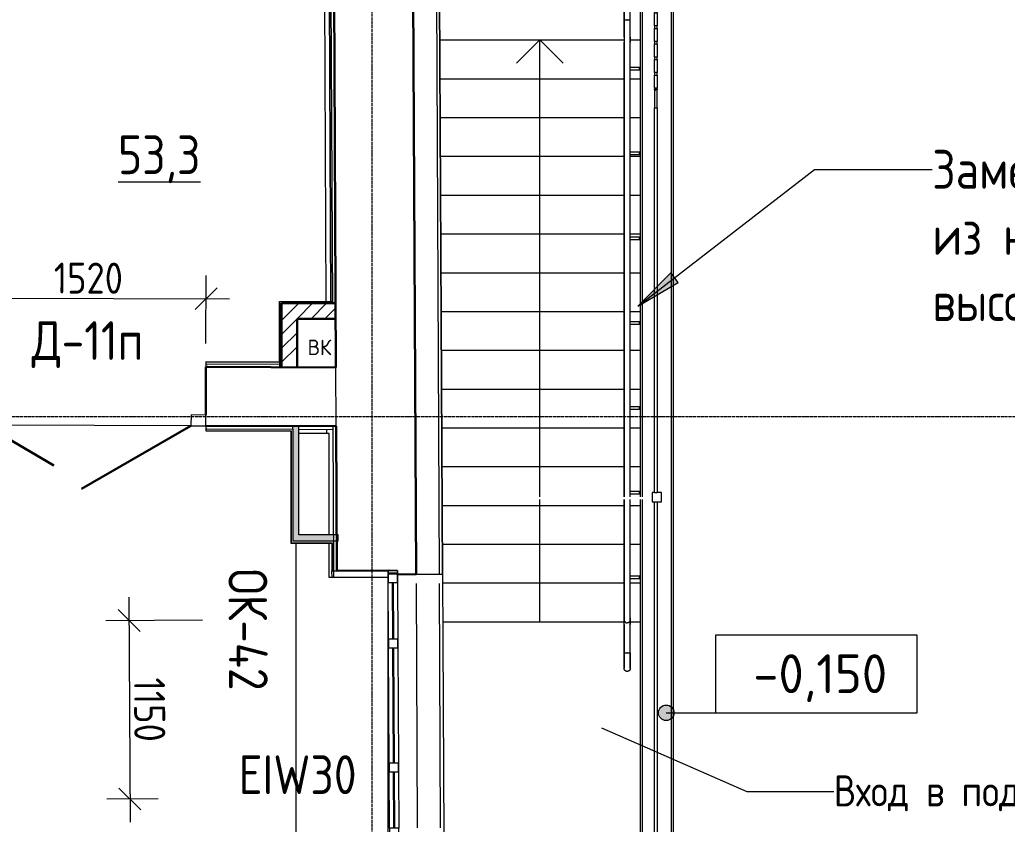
# Model space of a CAD drawing. Header units: millimetres. Extents: x 504091 to 2165846, y 135022 to 442887.
# Drawn here: x 1400878 to 1407246, y 338738 to 343923 of the extents above; entities that cross this region are included whole.
import ezdxf

# ---------------------------------------------------------------- set-up
doc = ezdxf.new("R2010")
doc.units = ezdxf.units.MM
doc.linetypes.add('ADSK_Линия сетки', pattern=[25, 20, -2.5, 0, -2.5])
doc.linetypes.add('осеваяX2', pattern=[4, 2.5, -0.5, 0.5, -0.5])
doc.layers.get('Defpoints').update_dxf_attribs({"color": 255})
for name, color, linetype, lineweight in [('_ Окна', 7, 'Continuous', 30), ('Аннотация', 7, 'Continuous', 9), ('Двери', 7, 'Continuous', 20), ('Лестницы', 7, 'Continuous', 18), ('Марки дверей', 7, 'Continuous', 20), ('Марки окон', 7, 'Continuous', 20), ('Марки помещений', 7, 'Continuous', 20), ('Ограждение', 7, 'Continuous', 18), ('Окна', 7, 'Continuous', 18), ('Оси', 165, 'осеваяX2', 13), ('отметки', 7, 'Continuous', 20), ('Перекрытие', 7, 'Continuous', 18), ('размеры', 7, 'Continuous', 9), ('Стены внутренние', 7, 'Continuous', 18), ('Стены наружные', 7, 'Continuous', 18), ('Стены несущие', 7, 'Continuous', 30), ('Стены отделка', 7, 'Continuous', 30), ('Стены штриховка', 7, 'Continuous', 18), ('Стрелки вверх', 7, 'Continuous', 18)]:
    doc.layers.add(name, color=color, linetype=linetype, lineweight=lineweight)
doc.styles.add('GOST Common_2', font='GOST_Common.ttf', dxfattribs={"width": 0.9, "height": 200})
doc.styles.add('GOST Common_3', font='GOST_Common.ttf', dxfattribs={"height": 250})
doc.styles.add('GOST Common_4', font='GOST_Common.ttf', dxfattribs={"width": 0.9, "height": 200})
doc.styles.add('GOST Common_5', font='GOST_Common.ttf', dxfattribs={"height": 250})
doc.styles.add('GOST Common_6', font='GOST_Common.ttf', dxfattribs={"width": 0.9, "height": 200})
doc.dimstyles.new('ADSK_Основной_2_мм', dxfattribs={"dimscale": 304.8, "dimtxt": 201.142999, "dimasz": 0.463911, "dimexe": 0.492126, "dimexo": 0.492126, "dimgap": 0.098425, "dimtad": 1, "dimrnd": 0.01, "dimdsep": 46, "dimtxsty": 'GOST Common_4', "dimblk1": 'OBLIQUE', "dimblk2": 'OBLIQUE', "dimsah": 1, "dimcen": 0.09, "dimdle": 0.492126, "dimazin": 2, "dimtfac": 1, "dimtdec": 4, "dimtix": 1, "dimtmove": 0, "dimatfit": 3, "dimfxl": 0, "dimtvp": 1, "dimtolj": 1, "dimtzin": 0, "dimlwd": 20, "dimlwe": 20, "dimarcsym": 0})
pattern_1 = [(45, (0, 0), (-106.066, 106.066), [])]
pattern_2 = [(45, (1368096.43, 304821.34), (-269.4077, 269.4077), []), (45, (1368186.23, 304821.34), (-269.4077, 269.4077), []), (45, (1368276.04, 304821.34), (-269.4077, 269.4077), []), (45, (1368365.84, 304821.34), (-269.4077, 269.4077), [])]

# ---------------------------------------------------------------- blocks, each defined once
blk = doc.blocks.new('Дверь-Alumark_двупольная с глухим окном_S70 - 1520х2200 _алюм_ост_ Д11п-6262946-План 1-го этажа')
at = {"layer": 'Двери', "lineweight": 30}
for p, q in [((-540, 190), (165.8, 597.5)), ((790, 190), (344, 447.5))]:
    blk.add_line(p, q, dxfattribs=at)
at = {"layer": 'Двери'}
for p, q in [((-635, 190), (-635, 120)), ((-540, 190), (-635, 190)), ((-540, 120), (-540, 190)), ((790, 190), (790, 120)), ((885, 190), (790, 190)), ((885, 120), (885, 190)), ((-635, 120), (-540, 120)), ((790, 120), (885, 120))]:
    blk.add_line(p, q, dxfattribs=at)
blk = doc.blocks.new('окно трехпол с фрамугой - 1700-2320_h___нов_ ок42 ЕIW30-6531922-План 1-го этажа')
at = {"layer": '_ Окна', "lineweight": 18}
for p, q in [((-870, 75), (-870, 135)), ((-870, 135), (-790, 135)), ((-790, 135), (-790, 75)), ((-430, 75), (-430, 135)), ((-430, 135), (-370, 135)), ((-370, 135), (-370, 75)), ((370, 75), (370, 135)), ((370, 135), (430, 135)), ((430, 135), (430, 75)), ((790, 135), (790, 75)), ((870, 135), (790, 135)), ((870, 75), (870, 135)), ((-790, 75), (-870, 75)), ((-370, 75), (-430, 75)), ((430, 75), (370, 75)), ((790, 75), (870, 75))]:
    blk.add_line(p, q, dxfattribs=at)
at = {"layer": '_ Окна'}
for p, q in [((-850, 75), (-850, 135)), ((850, 75), (850, 135)), ((-790, 105), (-430, 105)), ((-370, 105), (370, 105)), ((430, 105), (790, 105))]:
    blk.add_line(p, q, dxfattribs=at)
at = {"layer": 'Окна'}
for p, q in [((-870, 135), (-870, 75)), ((-790, 135), (-870, 135)), ((-790, 135), (-430, 135)), ((-370, 135), (-430, 135)), ((-370, 135), (370, 135)), ((430, 135), (370, 135)), ((430, 135), (790, 135)), ((870, 135), (790, 135)), ((870, 75), (870, 135)), ((-870, 75), (-790, 75)), ((-430, 75), (-790, 75)), ((-430, 75), (-370, 75)), ((370, 75), (-370, 75)), ((370, 75), (430, 75)), ((790, 75), (430, 75)), ((790, 75), (870, 75))]:
    blk.add_line(p, q, dxfattribs=at)
blk = doc.blocks.new('Ограждение 5 - Ограждение 1-6938385-План 1-го этажа')
at = {"layer": 'Ограждение'}
h = blk.add_hatch(dxfattribs=at)
h.set_pattern_fill('FP_23', color=256, style=0, pattern_type=2)
h.set_pattern_definition(pattern_1)
h.paths.add_polyline_path([(4731.5, 39310.6), (4739, 39310.6), (4739, 39326.6), (4699, 39326.6), (4699, 39310.6)])
h.paths.add_polyline_path([(4666.5, 39310.6), (4666.5, 39326.6), (4592.7, 39326.6), (4592.7, 39310.6), (4665.3, 39310.6)])
h.paths.add_polyline_path([(3453.4, 39310.6), (3475.1, 39310.6), (3475.1, 39326.6), (3435.1, 39326.6), (3435.2, 39310.6)])
h = blk.add_hatch(dxfattribs=at)
h.set_pattern_fill('FP_23', color=256, style=0, pattern_type=2)
h.set_pattern_definition(pattern_1)
h.paths.add_polyline_path([(3673.1, 39310.6), (3689.1, 39310.6), (3689.1, 39326.6), (3673.1, 39326.6)])
h.paths.add_polyline_path([(3573.1, 39310.6), (3589.1, 39310.6), (3589.1, 39326.6), (3573.1, 39326.6)])
h.paths.add_polyline_path([(4389.1, 39310.6), (4389.1, 39326.6), (4373.1, 39326.6), (4373.1, 39310.6)])
h.paths.add_polyline_path([(3773.1, 39310.6), (3789.1, 39310.6), (3789.1, 39326.6), (3773.1, 39326.6)])
h.paths.add_polyline_path([(3873.1, 39310.6), (3889.1, 39310.6), (3889.1, 39326.6), (3873.1, 39326.6)])
h.paths.add_polyline_path([(4589.1, 39310.6), (4589.1, 39326.6), (4573.1, 39326.6), (4573.1, 39310.6)])
h.paths.add_polyline_path([(4073.1, 39310.6), (4089.1, 39310.6), (4089.1, 39326.6), (4073.1, 39326.6)])
h.paths.add_polyline_path([(4489.1, 39310.6), (4489.1, 39326.6), (4473.1, 39326.6), (4473.1, 39310.6)])
h.paths.add_polyline_path([(3989.1, 39310.6), (3989.1, 39326.6), (3973.1, 39326.6), (3973.1, 39310.6)])
h.paths.add_polyline_path([(4273.1, 39310.6), (4289.1, 39310.6), (4289.1, 39326.6), (4273.1, 39326.6)])
h.paths.add_polyline_path([(4189.1, 39310.6), (4189.1, 39326.6), (4173.1, 39326.6), (4173.1, 39310.6)])
h = blk.add_hatch(dxfattribs=at)
h.set_pattern_fill('FP_23', color=256, style=0, pattern_type=2)
h.set_pattern_definition(pattern_1)
h.paths.add_polyline_path([(4837.5, 38534), (4837.5, 38650.8), (4821.5, 38650.8), (4821.5, 38534)])
at = {"layer": 'Ограждение', "lineweight": 18}
for p, q in [((3475.1, 39326.6), (3435.1, 39326.6)), ((3435.1, 39326.6), (3435.1, 39310.6)), ((3435.1, 39310.6), (3475.1, 39310.6)), ((3475.1, 39310.6), (3475.1, 39326.6)), ((3589.1, 39326.6), (3573.1, 39326.6)), ((3573.1, 39326.6), (3573.1, 39310.6)), ((3589.1, 39310.6), (3589.1, 39326.6)), ((3689.1, 39326.6), (3673.1, 39326.6)), ((3673.1, 39326.6), (3673.1, 39310.6)), ((3689.1, 39310.6), (3689.1, 39326.6)), ((3789.1, 39326.6), (3773.1, 39326.6)), ((3773.1, 39326.6), (3773.1, 39310.6)), ((3789.1, 39310.6), (3789.1, 39326.6)), ((3889.1, 39326.6), (3873.1, 39326.6)), ((3873.1, 39326.6), (3873.1, 39310.6)), ((3889.1, 39310.6), (3889.1, 39326.6)), ((3989.1, 39326.6), (3973.1, 39326.6)), ((3973.1, 39326.6), (3973.1, 39310.6)), ((3989.1, 39310.6), (3989.1, 39326.6)), ((4089.1, 39326.6), (4073.1, 39326.6)), ((4073.1, 39326.6), (4073.1, 39310.6)), ((4089.1, 39310.6), (4089.1, 39326.6)), ((4189.1, 39326.6), (4173.1, 39326.6)), ((4173.1, 39326.6), (4173.1, 39310.6)), ((4189.1, 39310.6), (4189.1, 39326.6)), ((4289.1, 39326.6), (4273.1, 39326.6)), ((4273.1, 39326.6), (4273.1, 39310.6)), ((4289.1, 39310.6), (4289.1, 39326.6)), ((4389.1, 39326.6), (4373.1, 39326.6)), ((4373.1, 39326.6), (4373.1, 39310.6)), ((4389.1, 39310.6), (4389.1, 39326.6)), ((4489.1, 39326.6), (4473.1, 39326.6)), ((4473.1, 39326.6), (4473.1, 39310.6)), ((4489.1, 39310.6), (4489.1, 39326.6)), ((4589.1, 39326.6), (4573.1, 39326.6)), ((4573.1, 39326.6), (4573.1, 39310.6)), ((4589.1, 39310.6), (4589.1, 39326.6)), ((4666.5, 39326.6), (4592.7, 39326.6)), ((4592.7, 39326.6), (4592.7, 39310.6)), ((4592.7, 39310.6), (4666.5, 39310.6)), ((4666.5, 39310.6), (4666.5, 39326.6)), ((4739, 39326.6), (4699, 39326.6)), ((4699, 39326.6), (4699, 39310.6)), ((4699, 39310.6), (4739, 39310.6)), ((4739, 39310.6), (4739, 39326.6)), ((4865.9, 39346.6), (4805.9, 39346.6)), ((4805.9, 39346.6), (4805.9, 39286.6)), ((4865.9, 39286.6), (4865.9, 39346.6)), ((4805.9, 39286.6), (4865.9, 39286.6)), ((4837.5, 39161.4), (4821.5, 39161.4)), ((4821.5, 39161.4), (4821.5, 39145.4)), ((4821.5, 39145.4), (4837.5, 39145.4)), ((4837.5, 39145.4), (4837.5, 39161.4)), ((4837.5, 39061.4), (4821.5, 39061.4)), ((4821.5, 39061.4), (4821.5, 39045.4)), ((4821.5, 39045.4), (4837.5, 39045.4)), ((4837.5, 39045.4), (4837.5, 39061.4)), ((4837.5, 38961.4), (4821.5, 38961.4)), ((4821.5, 38961.4), (4821.5, 38945.4)), ((4821.5, 38945.4), (4837.5, 38945.4)), ((4837.5, 38945.4), (4837.5, 38961.4)), ((4837.5, 38861.4), (4821.5, 38861.4)), ((4821.5, 38861.4), (4821.5, 38845.4)), ((4837.5, 38845.4), (4837.5, 38861.4)), ((4821.5, 38845.4), (4837.5, 38845.4)), ((4837.5, 38761.4), (4821.5, 38761.4)), ((4821.5, 38761.4), (4821.5, 38745.4)), ((4821.5, 38745.4), (4837.5, 38745.4)), ((4837.5, 38745.4), (4837.5, 38761.4)), ((4837.5, 38661.4), (4821.5, 38661.4)), ((4821.5, 38661.4), (4821.5, 38653.6)), ((4837.5, 38653.6), (4837.5, 38661.4)), ((4821.5, 38653.6), (4837.5, 38653.6)), ((4837.5, 38650.8), (4821.5, 38650.8)), ((4821.5, 38650.8), (4821.5, 38534)), ((4837.5, 38534), (4837.5, 38650.8)), ((4821.5, 38534), (4837.5, 38534))]:
    blk.add_line(p, q, dxfattribs=at)
at = {"layer": 'Ограждение'}
for p, q in [((3475.1, 39326.6), (3573.1, 39326.6)), ((3573.1, 39310.6), (3475.1, 39310.6)), ((3589.1, 39326.6), (3673.1, 39326.6)), ((3673.1, 39310.6), (3589.1, 39310.6)), ((3689.1, 39326.6), (3773.1, 39326.6)), ((3773.1, 39310.6), (3689.1, 39310.6)), ((3789.1, 39326.6), (3873.1, 39326.6)), ((3873.1, 39310.6), (3789.1, 39310.6)), ((3889.1, 39326.6), (3973.1, 39326.6)), ((3973.1, 39310.6), (3889.1, 39310.6)), ((3989.1, 39326.6), (4073.1, 39326.6)), ((4073.1, 39310.6), (3989.1, 39310.6)), ((4089.1, 39326.6), (4173.1, 39326.6)), ((4173.1, 39310.6), (4089.1, 39310.6)), ((4189.1, 39326.6), (4273.1, 39326.6)), ((4273.1, 39310.6), (4189.1, 39310.6)), ((4289.1, 39326.6), (4373.1, 39326.6)), ((4373.1, 39310.6), (4289.1, 39310.6)), ((4389.1, 39326.6), (4473.1, 39326.6)), ((4473.1, 39310.6), (4389.1, 39310.6)), ((4489.1, 39326.6), (4573.1, 39326.6)), ((4573.1, 39310.6), (4489.1, 39310.6)), ((4589.1, 39326.6), (4592.7, 39326.6)), ((4592.7, 39310.6), (4589.1, 39310.6)), ((4821.5, 39161.4), (4821.5, 39286.6)), ((4837.5, 39286.6), (4837.5, 39161.4)), ((4821.5, 39061.4), (4821.5, 39145.4)), ((4837.5, 39145.4), (4837.5, 39061.4)), ((4821.5, 38961.4), (4821.5, 39045.4)), ((4837.5, 39045.4), (4837.5, 38961.4)), ((4821.5, 38861.4), (4821.5, 38945.4)), ((4837.5, 38945.4), (4837.5, 38861.4)), ((4821.5, 38761.4), (4821.5, 38845.4)), ((4837.5, 38845.4), (4837.5, 38761.4)), ((4821.5, 38661.4), (4821.5, 38745.4)), ((4837.5, 38745.4), (4837.5, 38661.4)), ((4821.5, 38650.8), (4821.5, 38653.6)), ((4837.5, 38653.6), (4837.5, 38650.8)), ((4821.5, 36053.7), (4821.5, 38534)), ((4837.5, 38534), (4837.5, 36053.7)), ((4821.5, 36055.5), (4805.9, 36055.5)), ((4805.9, 36055.5), (4805.9, 35995.5)), ((4821.5, 36053.7), (4837.5, 36053.7)), ((4865.9, 36055.5), (4837.5, 36055.5)), ((4865.9, 35995.5), (4865.9, 36055.5)), ((4805.9, 35995.5), (4865.9, 35995.5)), ((4821.5, 33735.8), (4821.5, 35995.5)), ((4837.5, 35995.5), (4837.5, 33735.8)), ((3465.9, 33769.2), (3463.4, 33769.2)), ((3465.9, 33709.2), (3465.9, 33769.2)), ((4865.9, 33769.2), (4805.9, 33769.2)), ((4805.9, 33769.2), (4805.9, 33709.2)), ((4865.9, 33709.2), (4865.9, 33769.2)), ((3463.7, 33709.2), (3465.9, 33709.2)), ((3465.9, 33746.9), (4805.9, 33746.9)), ((3466, 33746.6), (4805.9, 33746.6)), ((3466, 33746.6), (3466, 33730.6)), ((4805.9, 33730.6), (3466, 33730.6)), ((4805.9, 33709.2), (4865.9, 33709.2)), ((4821.5, 33735.8), (4837.5, 33735.8))]:
    blk.add_line(p, q, dxfattribs=at)
blk = doc.blocks.new('Тип верхнего поручня - Верхний поручень_Внутренний_-6947283-План 1-го этажа')
at = {"layer": 'Ограждение'}
for p, q in [((4625.3, 39301.6), (4625.3, 39101.6)), ((4647.6, 39301.6), (4642.9, 39301.6)), ((4665.3, 39101.6), (4665.3, 39301.6)), ((4625.3, 39101.6), (4625.3, 38989.1)), ((4665.3, 38989.1), (4665.3, 39101.6)), ((4625.3, 38970.4), (4625.3, 36026.6)), ((4665.3, 36026.6), (4665.3, 38970.4)), ((4625.3, 36010.6), (4625.3, 35247.8)), ((4665.3, 35247.8), (4665.3, 36010.6)), ((4625.3, 35204), (4625.3, 35021.6)), ((4665.3, 35021.6), (4665.3, 35204)), ((4642.9, 35021.6), (4647.6, 35021.6))]:
    blk.add_line(p, q, dxfattribs=at)
at = {"layer": 'Ограждение', "flags": 128}
for points in [[(4625.3, 38989.1), (4625.3, 38987.9), (4625.3, 38986.7), (4625.3, 38985.5), (4625.3, 38984.3), (4625.3, 38983.2), (4625.3, 38982), (4625.3, 38980.8), (4625.3, 38979.7), (4625.3, 38978.5), (4625.3, 38977.4), (4625.3, 38976.3), (4625.3, 38975.3), (4625.3, 38974.2), (4625.3, 38973.2), (4625.3, 38972.2), (4625.3, 38971.2), (4625.3, 38970.4)], [(4665.3, 38970.4), (4665.3, 38971.3), (4665.3, 38972.3), (4665.3, 38973.3), (4665.3, 38974.3), (4665.3, 38975.4), (4665.3, 38976.5), (4665.3, 38977.6), (4665.3, 38978.7), (4665.3, 38979.8), (4665.3, 38981), (4665.3, 38982.1), (4665.3, 38983.3), (4665.3, 38984.5), (4665.3, 38985.7), (4665.3, 38986.9), (4665.3, 38988.1), (4665.3, 38989.1)], [(4625.3, 35204), (4625.3, 35206.8), (4625.3, 35209.6), (4625.3, 35212.4), (4625.3, 35215.2), (4625.3, 35217.9), (4625.3, 35220.7), (4625.3, 35223.4), (4625.3, 35226.1), (4625.3, 35228.7), (4625.3, 35231.3), (4625.3, 35233.8), (4625.3, 35236.4), (4625.3, 35238.8), (4625.3, 35241.2), (4625.3, 35243.6), (4625.3, 35245.8), (4625.3, 35247.8)], [(4665.3, 35247.8), (4665.3, 35245.5), (4665.3, 35243.3), (4665.3, 35240.9), (4665.3, 35238.5), (4665.3, 35236), (4665.3, 35233.5), (4665.3, 35231), (4665.3, 35228.3), (4665.3, 35225.7), (4665.3, 35223), (4665.3, 35220.3), (4665.3, 35217.6), (4665.3, 35214.8), (4665.3, 35212), (4665.3, 35209.3), (4665.3, 35206.5), (4665.3, 35204)]]:
    blk.add_lwpolyline(points, dxfattribs=at)
blk = doc.blocks.new('Тип верхнего поручня - D40 шаг 200-16091-План 1-го этажа')
at = {"layer": 'Ограждение'}
for p, q in [((0, 2.3), (0, 0)), ((0, 0), (0, -2.3))]:
    blk.add_line(p, q, dxfattribs=at)
at = {"layer": 'Ограждение', "flags": 128}
for points in [[(0, 20), (4, 20), (8, 20), (12, 20), (15.9, 20), (19.9, 20), (23.8, 20), (27.6, 20), (31.5, 20), (35.2, 20), (38.9, 20), (42.6, 20), (46.2, 20), (49.7, 20), (53.1, 20), (56.5, 20), (59.7, 20), (62.9, 20), (65.9, 20), (68.9, 20), (71.7, 20), (74.5, 20), (77.1, 20), (79.6, 20), (81.9, 20), (84.1, 20), (86.2, 20), (88.2, 20), (90, 20), (91.7, 20), (93.2, 20), (94.6, 20), (95.8, 20), (96.9, 20), (97.8, 20), (98.5, 20), (99.1, 20), (99.6, 20), (99.9, 20), (100, 20), (100, 20)], [(100, 20), (99.9, 20), (99.7, 20), (99.3, 20), (98.7, 20), (98, 20), (97.1, 20), (96.1, 20), (94.9, 20), (93.6, 20), (92.1, 20), (90.5, 20), (88.7, 20), (86.8, 20), (84.7, 20), (82.5, 20), (80.2, 20), (77.8, 20), (75.2, 20), (72.5, 20), (69.7, 20), (66.7, 20), (63.7, 20), (60.6, 20), (57.4, 20), (54, 20), (50.6, 20), (47.1, 20), (43.6, 20), (39.9, 20), (36.2, 20), (32.5, 20), (28.7, 20), (24.8, 20), (20.9, 20), (17, 20), (13, 20), (9.1, 20), (5.1, 20), (1.1, 20), (0, 20)], [(100, 20), (100.8, 20), (101.6, 19.9), (102.4, 19.9), (103.2, 19.7), (104, 19.6), (104.8, 19.4), (105.5, 19.2), (106.3, 19), (107, 18.7), (107.8, 18.4), (108.5, 18.1), (109.2, 17.7), (109.9, 17.4), (110.6, 16.9), (111.3, 16.5), (111.9, 16), (112.6, 15.6), (113.2, 15), (113.8, 14.5), (114.3, 13.9), (114.9, 13.3), (115.4, 12.7), (115.9, 12.1), (116.4, 11.5), (116.8, 10.8), (117.2, 10.1), (117.6, 9.4), (118, 8.7), (118.3, 8), (118.6, 7.2), (118.9, 6.5), (119.2, 5.7), (119.4, 5), (119.6, 4.2), (119.7, 3.4), (119.8, 2.6), (119.9, 1.8), (120, 1), (120, 0.2), (120, 0)], [(120, 0), (120, -0.8), (119.9, -1.6), (119.9, -2.4), (119.7, -3.2), (119.6, -4), (119.4, -4.8), (119.2, -5.5), (119, -6.3), (118.7, -7), (118.4, -7.8), (118.1, -8.5), (117.7, -9.2), (117.4, -9.9), (116.9, -10.6), (116.5, -11.3), (116, -11.9), (115.6, -12.6), (115, -13.2), (114.5, -13.8), (113.9, -14.3), (113.3, -14.9), (112.7, -15.4), (112.1, -15.9), (111.5, -16.4), (110.8, -16.8), (110.1, -17.2), (109.4, -17.6), (108.7, -18), (108, -18.3), (107.2, -18.6), (106.5, -18.9), (105.7, -19.2), (105, -19.4), (104.2, -19.6), (103.4, -19.7), (102.6, -19.8), (101.8, -19.9), (101, -20), (100.2, -20), (100, -20)], [(0, -20), (4, -20), (8, -20), (12, -20), (15.9, -20), (19.9, -20), (23.8, -20), (27.6, -20), (31.5, -20), (35.2, -20), (38.9, -20), (42.6, -20), (46.2, -20), (49.7, -20), (53.1, -20), (56.5, -20), (59.7, -20), (62.9, -20), (65.9, -20), (68.9, -20), (71.7, -20), (74.5, -20), (77.1, -20), (79.6, -20), (81.9, -20), (84.1, -20), (86.2, -20), (88.2, -20), (90, -20), (91.7, -20), (93.2, -20), (94.6, -20), (95.8, -20), (96.9, -20), (97.8, -20), (98.5, -20), (99.1, -20), (99.6, -20), (99.9, -20), (100, -20), (100, -20)], [(100, -20), (99.9, -20), (99.7, -20), (99.3, -20), (98.7, -20), (98, -20), (97.1, -20), (96.1, -20), (94.9, -20), (93.6, -20), (92.1, -20), (90.5, -20), (88.7, -20), (86.8, -20), (84.7, -20), (82.5, -20), (80.2, -20), (77.8, -20), (75.2, -20), (72.5, -20), (69.7, -20), (66.7, -20), (63.7, -20), (60.6, -20), (57.4, -20), (54, -20), (50.6, -20), (47.1, -20), (43.6, -20), (39.9, -20), (36.2, -20), (32.5, -20), (28.7, -20), (24.8, -20), (20.9, -20), (17, -20), (13, -20), (9.1, -20), (5.1, -20), (1.1, -20), (0, -20)]]:
    blk.add_lwpolyline(points, dxfattribs=at)
blk = doc.blocks.new('Тип верхнего поручня - Верхний поручень_Внутренний_-V92-План 1-го этажа')
at = {"layer": 'Ограждение'}
for p, q in [((4625.3, 39301.6), (4665.3, 39301.6)), ((4625.3, 38989.1), (4625.3, 39301.6)), ((4665.3, 38989.1), (4665.3, 39301.6)), ((4625.3, 38989.1), (4625.3, 38957.9)), ((4665.3, 38989.1), (4665.3, 38957.9)), ((4625.3, 36026.6), (4625.3, 38957.9)), ((4665.3, 36026.6), (4665.3, 38957.9)), ((4625.3, 35235.3), (4625.3, 36010.6)), ((4665.3, 35235.3), (4665.3, 36010.6)), ((4625.3, 35204), (4625.3, 35235.3)), ((4665.3, 35204), (4665.3, 35235.3)), ((4625.3, 35021.6), (4625.3, 35204)), ((4665.3, 35021.6), (4665.3, 35204)), ((4625.3, 35021.6), (4665.3, 35021.6))]:
    blk.add_line(p, q, dxfattribs=at)
blk = doc.blocks.new('Тип перил - Перила_Внутренний_-6947296-План 1-го этажа')
at = {"layer": 'Ограждение'}
for p, q in [((4625.3, 39101.6), (4625.3, 38989.1)), ((4647.6, 39101.6), (4642.9, 39101.6)), ((4665.3, 38989.1), (4665.3, 39101.6)), ((4625.3, 38970.4), (4625.3, 36026.6)), ((4665.3, 36026.6), (4665.3, 38970.4)), ((4625.3, 36010.6), (4625.3, 35221.6)), ((4665.3, 35221.6), (4665.3, 36010.6))]:
    blk.add_line(p, q, dxfattribs=at)
at = {"layer": 'Ограждение', "flags": 128}
for points in [[(4625.3, 38989.1), (4625.3, 38987.9), (4625.3, 38986.7), (4625.3, 38985.5), (4625.3, 38984.3), (4625.3, 38983.2), (4625.3, 38982), (4625.3, 38980.8), (4625.3, 38979.7), (4625.3, 38978.5), (4625.3, 38977.4), (4625.3, 38976.3), (4625.3, 38975.3), (4625.3, 38974.2), (4625.3, 38973.2), (4625.3, 38972.2), (4625.3, 38971.2), (4625.3, 38970.4)], [(4665.3, 38970.4), (4665.3, 38971.3), (4665.3, 38972.3), (4665.3, 38973.3), (4665.3, 38974.3), (4665.3, 38975.4), (4665.3, 38976.5), (4665.3, 38977.6), (4665.3, 38978.7), (4665.3, 38979.8), (4665.3, 38981), (4665.3, 38982.1), (4665.3, 38983.3), (4665.3, 38984.5), (4665.3, 38985.7), (4665.3, 38986.9), (4665.3, 38988.1), (4665.3, 38989.1)]]:
    blk.add_lwpolyline(points, dxfattribs=at)
blk = doc.blocks.new('Тип перил - D40-V93-План 1-го этажа')
at = {"layer": 'Ограждение', "flags": 128}
for points in [[(4625.6, 35230.3), (4625.9, 35229.1), (4626.2, 35227.9), (4626.6, 35226.8), (4627.1, 35225.7), (4627.6, 35224.7), (4628.1, 35223.7), (4628.7, 35222.9), (4629.3, 35222), (4629.9, 35221.3), (4630.5, 35220.6), (4631.1, 35219.9), (4631.8, 35219.3), (4632.4, 35218.7), (4633, 35218.2), (4633.7, 35217.8), (4634.3, 35217.4), (4634.9, 35217), (4635.5, 35216.6), (4636.1, 35216.3), (4636.7, 35216), (4637.2, 35215.7), (4637.8, 35215.5), (4638.4, 35215.3), (4638.9, 35215.1), (4639.5, 35214.9), (4640, 35214.8), (4640.5, 35214.6), (4641.1, 35214.5), (4641.6, 35214.4), (4642.1, 35214.3), (4642.6, 35214.2), (4643.1, 35214.2), (4643.6, 35214.1), (4644.1, 35214.1), (4644.6, 35214.1), (4645.1, 35214.1), (4645.3, 35214.1)], [(4664.9, 35230.3), (4664.6, 35229.1), (4664.3, 35227.9), (4663.9, 35226.8), (4663.4, 35225.7), (4662.9, 35224.7), (4662.4, 35223.7), (4661.8, 35222.9), (4661.2, 35222), (4660.6, 35221.3), (4660, 35220.6), (4659.4, 35219.9), (4658.7, 35219.3), (4658.1, 35218.7), (4657.5, 35218.2), (4656.9, 35217.8), (4656.2, 35217.4), (4655.6, 35217), (4655, 35216.6), (4654.4, 35216.3), (4653.8, 35216), (4653.3, 35215.7), (4652.7, 35215.5), (4652.1, 35215.3), (4651.6, 35215.1), (4651, 35214.9), (4650.5, 35214.8), (4650, 35214.6), (4649.5, 35214.5), (4648.9, 35214.4), (4648.4, 35214.3), (4647.9, 35214.2), (4647.4, 35214.2), (4646.9, 35214.1), (4646.4, 35214.1), (4645.9, 35214.1), (4645.4, 35214.1), (4645.3, 35214.1)]]:
    blk.add_lwpolyline(points, dxfattribs=at)
blk = doc.blocks.new('Тип перил - Перила_Внутренний_-V95-План 1-го этажа')
at = {"layer": 'Ограждение'}
for p, q in [((4625.3, 39101.6), (4665.3, 39101.6)), ((4625.3, 38989.1), (4625.3, 39101.6)), ((4665.3, 38989.1), (4665.3, 39101.6)), ((4625.3, 38989.1), (4625.3, 38957.9)), ((4665.3, 38989.1), (4665.3, 38957.9)), ((4625.3, 36026.6), (4625.3, 38957.9)), ((4665.3, 36026.6), (4665.3, 38957.9)), ((4625.3, 35221.6), (4625.3, 36010.6)), ((4665.3, 35221.6), (4665.3, 36010.6)), ((4625.3, 35221.6), (4635.6, 35221.6)), ((4654.9, 35221.6), (4665.3, 35221.6))]:
    blk.add_line(p, q, dxfattribs=at)
blk = doc.blocks.new('ADSK_Ограждение_Опоры_Г_образная - D15 высота60 консоль80-V89-План 1-го этажа')
at = {"layer": 'Ограждение'}
for p, q in [((-7.5, 80), (-7.5, 20)), ((0, 80), (-7.5, 80)), ((7.5, 80), (0, 80)), ((7.5, 20), (7.5, 80))]:
    blk.add_line(p, q, dxfattribs=at)
blk = doc.blocks.new('_Oblique')
at = {"color": 0, "linetype": 'ByBlock', "lineweight": -2}
blk.add_line((-0.5, -0.5), (0.5, 0.5), dxfattribs=at)
blk = doc.blocks.new('*D2757')
at = {"layer": 'Defpoints', "color": 0, "lineweight": 20, "transparency": 16777216}
for p in [(1402206.4, 340053.8), (1401588.7, 338900.6), (1401919.7, 338902.3)]:
    blk.add_point(p, dxfattribs=at)
at = {"layer": 'размеры', "color": 0, "transparency": 16777216}
for p, q in [((1401582.1, 340200.6), (1401589.5, 338750.6)), ((1402056.4, 340053), (1401432.8, 340049.8)), ((1401769.7, 338901.6), (1401438.7, 338899.9))]:
    blk.add_line(p, q, dxfattribs=at)
at = {"layer": 'размеры', "color": 0, "transparency": 16777216, "xscale": 141.4, "yscale": 141.4, "zscale": 141.4}
for p, rotation in [((1401582.8, 340050.6), 90.29450663411957), ((1401588.7, 338900.6), 270.2945066341196)]:
    blk.add_blockref('_Oblique', p, dxfattribs=dict(at, rotation=rotation))
at = {"layer": 'размеры', "color": 0, "lineweight": 20, "transparency": 16777216, "insert": (1401715.8, 339476.3), "char_height": 200, "width": 515.472, "attachment_point": 5, "rotation": 270.29451, "style": 'GOST Common_4'}
blk.add_mtext('\\A1;1150', dxfattribs=at)
blk = doc.blocks.new('*D2758')
at = {"layer": 'Defpoints', "color": 0, "lineweight": 20, "transparency": 16777216}
for p in [(1402080.1, 342125.2), (1400558.6, 341690.4), (1402078.6, 341685.4)]:
    blk.add_point(p, dxfattribs=at)
at = {"layer": 'размеры', "color": 0, "transparency": 16777216}
for p, q in [((1400559.1, 341840.4), (1400560.6, 342280.2)), ((1402079.1, 341835.4), (1402080.5, 342275.2)), ((1400410.1, 342130.7), (1402230.1, 342124.7))]:
    blk.add_line(p, q, dxfattribs=at)
at = {"layer": 'размеры', "color": 0, "transparency": 16777216, "xscale": 141.4, "yscale": 141.4, "zscale": 141.4}
for p, rotation in [((1400560.1, 342130.2), 179.8129919366386), ((1402080.1, 342125.2), 359.8129919366386)]:
    blk.add_blockref('_Oblique', p, dxfattribs=dict(at, rotation=rotation))
at = {"layer": 'размеры', "color": 0, "lineweight": 20, "transparency": 16777216, "insert": (1401320.5, 342257.7), "char_height": 200, "width": 560.473, "attachment_point": 5, "rotation": 359.81299, "style": 'GOST Common_4'}
blk.add_mtext('\\A1;1520', dxfattribs=at)
blk = doc.blocks.new('Высотные отметки - Рамка-12095-План 1-го этажа')
at = {"layer": 'Аннотация', "lineweight": 20}
for p, q in [((-6.5, 0), (-6.5, 5)), ((-6.5, 5), (6.5, 5)), ((6.5, 5), (6.5, 0)), ((6.5, 0), (-6.5, 0))]:
    blk.add_line(p, q, dxfattribs=at)

msp = doc.modelspace()

# ---------------------------------------------------------------- hatches: boundary and pattern name
at = {"layer": 'Аннотация', "lineweight": 9}
msp.add_hatch(color=256, dxfattribs=at).paths.add_polyline_path([(1404863.4854, 342076.472), (1405124.8751, 342228.9035), (1405076.5163, 342291.3622)])
at = {"layer": 'отметки'}
h = msp.add_hatch(color=256, dxfattribs=at)
edge = h.paths.add_edge_path()
edge.add_arc((1405047.0357, 339456.4151), 50, 0, 360)
at = {"layer": 'Стены внутренние', "lineweight": 9}
h = msp.add_hatch(dxfattribs=at)
h.set_pattern_fill('ANSI34', color=256, scale=20, style=0)
h.set_pattern_definition(pattern_2)
h.paths.add_polyline_path([(1402566.188, 341683.8516), (1402666.188, 341683.5252), (1402666.188, 342096.0378), (1402566.188, 342096.0378)])
h = msp.add_hatch(dxfattribs=at)
h.set_pattern_fill('ANSI34', color=256, scale=20, style=0)
h.set_pattern_definition(pattern_2)
h.paths.add_polyline_path([(1402915.3696, 341996.0378), (1402914.8613, 342096.0378), (1402666.188, 342096.0378), (1402666.188, 341996.0378)])
at = {"layer": 'Стены внутренние'}
for points in [[(1402678.1642, 340602.2914), (1402678.1642, 341303.4841), (1402638.1642, 341302.7636), (1402638.1642, 340602.2914), (1402676.3823, 340602.2914)], [(1402677.4965, 340562.2914), (1402902.6569, 340562.2914), (1402902.4536, 340602.2914), (1402638.1642, 340602.2914), (1402638.1642, 340562.2914), (1402658.1642, 340562.2914)]]:
    msp.add_hatch(color=256, dxfattribs=at).paths.add_polyline_path(points)

# ---------------------------------------------------------------- linework, layer by layer
at = {"layer": 'Аннотация', "lineweight": 9}
for p, q in [((1404863.4854, 342076.472), (1406003.004, 342958.7483)), ((1406003.004, 342958.7483), (1406762.9727, 342958.7483)), ((1405076.5163, 342291.3622), (1404863.4854, 342076.472)), ((1405124.8751, 342228.9035), (1405076.5163, 342291.3622)), ((1404863.4854, 342076.472), (1405124.8751, 342228.9035)), ((1404629.8304, 339360.3168), (1405567.9925, 338949.089)), ((1405567.9925, 338949.089), (1406127.3799, 338949.089))]:
    msp.add_line(p, q, dxfattribs=at)
at = {"layer": 'Лестницы'}
for p, q in [((1403587.2447, 343792.9173), (1404775.6127, 343792.9173)), ((1404814.9919, 343792.9173), (1404881.8363, 343792.9173)), ((1403588.5154, 343542.9173), (1404775.552, 343542.9173)), ((1403588.5154, 343542.9173), (1404775.552, 343542.9173)), ((1404815.552, 343542.9173), (1404881.8363, 343542.9173)), ((1404815.552, 343542.9173), (1404881.8363, 343542.9173)), ((1403589.7861, 343292.9173), (1404775.552, 343292.9173)), ((1403589.7861, 343292.9173), (1404775.552, 343292.9173)), ((1404815.552, 343292.9173), (1404881.8363, 343292.9173)), ((1404815.552, 343292.9173), (1404881.8363, 343292.9173)), ((1403591.0569, 343042.9173), (1404775.552, 343042.9173)), ((1403591.0569, 343042.9173), (1404775.552, 343042.9173)), ((1404815.552, 343042.9173), (1404881.8363, 343042.9173)), ((1404815.552, 343042.9173), (1404881.8363, 343042.9173)), ((1403592.3276, 342792.9173), (1404775.552, 342792.9173)), ((1403592.3276, 342792.9173), (1404775.552, 342792.9173)), ((1404815.552, 342792.9173), (1404881.8363, 342792.9173)), ((1404815.552, 342792.9173), (1404881.8363, 342792.9173)), ((1403593.5983, 342542.9173), (1404775.552, 342542.9173)), ((1403593.5983, 342542.9173), (1404775.552, 342542.9173)), ((1404815.552, 342542.9173), (1404881.8363, 342542.9173)), ((1404815.552, 342542.9173), (1404881.8363, 342542.9173)), ((1403594.869, 342292.9173), (1404775.552, 342292.9173)), ((1403594.869, 342292.9173), (1404775.552, 342292.9173)), ((1404815.552, 342292.9173), (1404881.8363, 342292.9173)), ((1404815.552, 342292.9173), (1404881.8363, 342292.9173)), ((1403596.1398, 342042.9173), (1404775.552, 342042.9173)), ((1403596.1398, 342042.9173), (1404775.552, 342042.9173)), ((1404815.552, 342042.9173), (1404881.8363, 342042.9173)), ((1404815.552, 342042.9173), (1404881.8363, 342042.9173)), ((1403597.4105, 341792.9173), (1404775.552, 341792.9173)), ((1403597.4105, 341792.9173), (1404775.552, 341792.9173)), ((1404815.552, 341792.9173), (1404881.8363, 341792.9173)), ((1404815.552, 341792.9173), (1404881.8363, 341792.9173)), ((1403598.6812, 341542.9173), (1404775.552, 341542.9173)), ((1403598.6812, 341542.9173), (1404775.552, 341542.9173)), ((1404815.552, 341542.9173), (1404881.8363, 341542.9173)), ((1404815.552, 341542.9173), (1404881.8363, 341542.9173)), ((1403599.9519, 341292.9173), (1404775.552, 341292.9173)), ((1403599.9519, 341292.9173), (1404775.552, 341292.9173)), ((1404815.552, 341292.9173), (1404881.8363, 341292.9173)), ((1404815.552, 341292.9173), (1404881.8363, 341292.9173)), ((1403601.2226, 341042.9173), (1404775.552, 341042.9173)), ((1403601.2226, 341042.9173), (1404775.552, 341042.9173)), ((1404815.552, 341042.9173), (1404881.8363, 341042.9173)), ((1404815.552, 341042.9173), (1404881.8363, 341042.9173)), ((1403602.4934, 340792.9173), (1404775.552, 340792.9173)), ((1403602.4934, 340792.9173), (1404775.552, 340792.9173)), ((1404815.552, 340792.9173), (1404881.8363, 340792.9173)), ((1404815.552, 340792.9173), (1404881.8363, 340792.9173)), ((1403603.7641, 340542.9173), (1404775.552, 340542.9173)), ((1403603.7641, 340542.9173), (1404775.552, 340542.9173)), ((1404815.552, 340542.9173), (1404881.8363, 340542.9173)), ((1404815.552, 340542.9173), (1404881.8363, 340542.9173)), ((1403605.0348, 340292.9173), (1404775.552, 340292.9173)), ((1403605.0348, 340292.9173), (1404775.552, 340292.9173)), ((1404815.552, 340292.9173), (1404881.8363, 340292.9173)), ((1404815.552, 340292.9173), (1404881.8363, 340292.9173)), ((1403606.3055, 340042.9173), (1404775.552, 340042.9173)), ((1403606.3055, 340042.9173), (1404775.552, 340042.9173)), ((1404815.552, 340042.9173), (1404881.8363, 340042.9173)), ((1404815.552, 340042.9173), (1404881.8363, 340042.9173))]:
    msp.add_line(p, q, dxfattribs=at)
at = {"layer": 'Оси', "linetype": 'ADSK_Линия сетки'}
for p, q in [((1403149.8592, 300469.847), (1403149.8592, 349044.3426)), ((1390035.5654, 341366.3441), (1456265.2939, 341366.3441))]:
    msp.add_line(p, q, dxfattribs=at)
at = {"layer": 'отметки', "lineweight": 20}
for p, q in [((1405047.0357, 339456.4151), (1405692.9592, 339456.4151)), ((1405692.9592, 339456.4151), (1406015.9209, 339456.4151))]:
    msp.add_line(p, q, dxfattribs=at)
at = {"layer": 'отметки'}
msp.add_circle((1405047.0357, 339456.4151), 50, dxfattribs=at)
at = {"layer": 'Перекрытие'}
for p, q in [((1403587.2447, 343792.9173), (1404775.6127, 343792.9173)), ((1404814.9919, 343792.9173), (1404881.8363, 343792.9173)), ((1401982.3782, 341305.7551), (1400652.3853, 341310.0961)), ((1402873.1642, 341256.3441), (1402678.1642, 341256.3441)), ((1402873.1642, 340602.2914), (1402873.1642, 341256.3441)), ((1402658.1642, 340550.4498), (1402658.1642, 325507.6858)), ((1402873.1642, 340328.2584), (1402873.1642, 340550.2914)), ((1403253.8465, 340328.2584), (1402873.1642, 340328.2584)), ((1403253.8465, 338672.3637), (1403253.8465, 340328.2584)), ((1403606.3055, 340042.9173), (1404775.552, 340042.9173)), ((1404815.552, 340042.9173), (1404881.8363, 340042.9173))]:
    msp.add_line(p, q, dxfattribs=at)
at = {"layer": 'Стены внутренние'}
for p, q in [((1402854.8097, 342106.0378), (1402828.0891, 347363.0222)), ((1404881.8363, 340847.9173), (1404881.8363, 344131.9173)), ((1402854.8615, 342095.8598), (1402854.8606, 342096.0378)), ((1402859.1286, 341256.3441), (1402858.9937, 341282.8938)), ((1404881.8363, 338652.9173), (1404881.8363, 340831.9173)), ((1402903.8465, 340328.2584), (1402903.6283, 340371.193)), ((1403434.0509, 340289.388), (1403442.0564, 338714.4084))]:
    msp.add_line(p, q, dxfattribs=at)
at = {"layer": 'Стены наружные'}
for p, q in [((1404891.8363, 344227.9173), (1404891.8363, 340847.9173)), ((1405081.8363, 338442.9173), (1405081.8363, 344227.9173)), ((1405091.8363, 344247.9173), (1405091.8363, 338432.9173)), ((1404891.8363, 340831.9173), (1404891.8363, 338642.9173)), ((1402891.8463, 340328.2584), (1402891.6284, 340371.132)), ((1403603.7463, 340349.7513), (1403612.3108, 338664.7731)), ((1403604.7416, 340350.594), (1403613.3153, 338663.817)), ((1403592.0544, 338715.1708), (1403584.049, 340290.1504))]:
    msp.add_line(p, q, dxfattribs=at)
at = {"layer": 'Стены несущие'}
for p, q in [((1403433.7485, 340348.8872), (1403394.3619, 348097.754)), ((1402886.9303, 347591.1504), (1402916.9622, 341682.7067)), ((1402916.9623, 341682.695), (1402887.0319, 347571.1492)), ((1402566.188, 342096.0378), (1402914.8613, 342096.0378)), ((1402566.188, 341683.8516), (1402566.188, 342096.0378)), ((1402915.3696, 341996.0378), (1402666.188, 341996.0378)), ((1402666.188, 341996.0378), (1402666.188, 341683.5252)), ((1402078.618, 341685.443), (1402077.6062, 341375.4446)), ((1402916.9622, 341682.7067), (1402078.618, 341685.443)), ((1402078.618, 341685.443), (1402088.6179, 341685.4103)), ((1402918.8938, 341302.6984), (1402077.3777, 341305.445)), ((1402918.8938, 341302.6984), (1402923.628, 340371.2947)), ((1402923.628, 340371.2947), (1403253.6237, 340372.972)), ((1403313.75, 340348.2773), (1403433.7485, 340348.8872))]:
    msp.add_line(p, q, dxfattribs=at)
at = {"layer": 'Стены отделка', "lineweight": 9}
for p, q in [((1403603.7463, 340349.7513), (1403563.5057, 348266.6218)), ((1403563.5061, 348266.4836), (1403603.7417, 340350.5889)), ((1403604.7416, 340350.594), (1403564.506, 348266.4887)), ((1402867.031, 347571.2836), (1402894.8611, 342096.0378)), ((1402856.0894, 347363.0222), (1402882.8101, 342106.0378)), ((1402556.188, 342108.0378), (1402882.8007, 342107.8751)), ((1402554.188, 341715.8909), (1402554.188, 342106.0378)), ((1402078.7224, 341717.4428), (1402078.618, 341685.443)), ((1402078.6832, 341705.4429), (1402556.188, 341703.8843)), ((1402554.188, 341715.8909), (1402078.7224, 341717.4428)), ((1402088.6179, 341685.4103), (1402896.9631, 341682.772)), ((1402896.9626, 341682.5934), (1402916.9623, 341682.695)), ((1402077.3124, 341285.4451), (1402077.2732, 341273.4452)), ((1402077.3777, 341305.445), (1402077.3124, 341285.4451)), ((1402077.3124, 341285.4451), (1402087.3123, 341285.4125)), ((1402077.3777, 341305.445), (1402077.3777, 341305.445)), ((1402638.1642, 341283.6145), (1402638.1642, 340562.2914)), ((1402678.1642, 341283.484), (1402898.8293, 341282.7638)), ((1402678.1642, 340602.2914), (1402678.1642, 341283.484)), ((1402898.8293, 341282.7638), (1402898.8946, 341302.7636)), ((1402918.8938, 341302.6984), (1402898.894, 341302.5967)), ((1402903.6283, 340371.193), (1402898.894, 341302.5967)), ((1402077.2732, 341273.4452), (1402626.1642, 341271.6536)), ((1402626.1642, 341271.6536), (1402626.1642, 340552.2914)), ((1402931.7572, 340602.2914), (1402678.1642, 340602.2914)), ((1402931.7572, 340562.2914), (1402931.7572, 340602.2914)), ((1402628.1642, 340550.2914), (1402890.7178, 340550.2914)), ((1402931.7572, 340562.2914), (1402638.1642, 340562.2914)), ((1402890.7178, 340550.2914), (1402891.6284, 340371.132)), ((1402891.6284, 340371.132), (1402923.628, 340371.2947)), ((1403433.7485, 340348.8872), (1403603.7463, 340349.7513)), ((1403603.7417, 340350.5889), (1403604.7416, 340350.594))]:
    msp.add_line(p, q, dxfattribs=at)
at = {"layer": 'Стены штриховка'}
for p, q in [((1403543.6064, 348246.755), (1403583.7466, 340349.6497)), ((1402858.0793, 347365.0222), (1402884.8101, 342106.0378)), ((1402554.188, 342106.0378), (1402554.188, 342108.0378)), ((1402554.188, 342108.0378), (1402556.188, 342108.0378)), ((1402556.188, 341683.8842), (1402556.188, 342108.0378)), ((1402554.188, 342106.0378), (1402894.8102, 342106.0378)), ((1402556.188, 341713.8844), (1402078.7159, 341715.4428)), ((1402918.8938, 341302.6984), (1402916.9622, 341682.7067)), ((1402087.3123, 341285.4125), (1402638.1642, 341283.6145)), ((1402638.1642, 341283.6145), (1402638.1642, 341303.6147)), ((1402678.1642, 341283.484), (1402678.1642, 341303.4841)), ((1402077.2798, 341275.4452), (1402628.1642, 341273.6471)), ((1402628.1642, 341273.6471), (1402628.1642, 340550.2914)), ((1402626.1642, 340552.2914), (1402892.7076, 340552.2914)), ((1402626.1642, 340552.2914), (1402626.1642, 340550.2914)), ((1402626.1642, 340550.2914), (1402628.1642, 340550.2914)), ((1402892.7076, 340552.2914), (1402893.6284, 340371.1422))]:
    msp.add_line(p, q, dxfattribs=at)
at = {"layer": 'Стрелки вверх'}
for p, q in [((1404231.8363, 343792.9173), (1404081.8363, 343642.9173)), ((1404231.8363, 343542.9173), (1404231.8363, 343792.9173)), ((1404231.8363, 343792.9173), (1404381.8363, 343642.9173)), ((1404231.8363, 343292.9173), (1404231.8363, 343542.9173)), ((1404231.8363, 343042.9173), (1404231.8363, 343292.9173)), ((1404231.8363, 342792.9173), (1404231.8363, 343042.9173)), ((1404231.8363, 342542.9173), (1404231.8363, 342792.9173)), ((1404231.8363, 342292.9173), (1404231.8363, 342542.9173)), ((1404231.8363, 342042.9173), (1404231.8363, 342292.9173)), ((1404231.8363, 341792.9173), (1404231.8363, 342042.9173)), ((1404231.8363, 341542.9173), (1404231.8363, 341792.9173)), ((1404231.8363, 341292.9173), (1404231.8363, 341542.9173)), ((1404231.8363, 341042.9173), (1404231.8363, 341292.9173)), ((1404231.8363, 340847.9173), (1404231.8363, 341042.9173)), ((1404231.8363, 340792.9173), (1404231.8363, 340831.9173)), ((1404231.8363, 340542.9173), (1404231.8363, 340792.9173)), ((1404231.8363, 340292.9173), (1404231.8363, 340542.9173)), ((1404231.8363, 340042.9173), (1404231.8363, 340292.9173))]:
    msp.add_line(p, q, dxfattribs=at)

# ---------------------------------------------------------------- block references
at = {"layer": 'Двери', "rotation": 179.812991936315}
msp.add_blockref('Дверь-Alumark_двупольная с глухим окном_S70 - 1520х2200 _алюм_ост_ Д11п-6262946-План 1-го этажа', (1401443.0012, 341497.5166), dxfattribs=at)
at = {"layer": 'Ограждение'}
for name in ['Ограждение 5 - Ограждение 1-6938385-План 1-го этажа', 'Тип верхнего поручня - Верхний поручень_Внутренний_-6947283-План 1-го этажа', 'Тип верхнего поручня - Верхний поручень_Внутренний_-V92-План 1-го этажа', 'Тип перил - Перила_Внутренний_-6947296-План 1-го этажа', 'Тип перил - Перила_Внутренний_-V95-План 1-го этажа', 'Тип перил - D40-V93-План 1-го этажа']:
    msp.add_blockref(name, (1400150.2939, 304821.3441), dxfattribs=at)
for name, p, rotation in [('ADSK_Ограждение_Опоры_Г_образная - D15 высота60 консоль80-V89-План 1-го этажа', (1404795.552, 343607.9747), 269.9999999999999), ('ADSK_Ограждение_Опоры_Г_образная - D15 высота60 консоль80-V89-План 1-го этажа', (1404795.552, 343061.3665), 269.9999999999999), ('ADSK_Ограждение_Опоры_Г_образная - D15 высота60 консоль80-V89-План 1-го этажа', (1404795.552, 342514.7584), 269.9999999999999), ('ADSK_Ограждение_Опоры_Г_образная - D15 высота60 консоль80-V89-План 1-го этажа', (1404795.552, 341968.1502), 269.9999999999999), ('ADSK_Ограждение_Опоры_Г_образная - D15 высота60 консоль80-V89-План 1-го этажа', (1404795.552, 341421.542), 269.9999999999999), ('ADSK_Ограждение_Опоры_Г_образная - D15 высота60 консоль80-V89-План 1-го этажа', (1404795.552, 340874.9339), 269.9999999999999), ('ADSK_Ограждение_Опоры_Г_образная - D15 высота60 консоль80-V89-План 1-го этажа', (1404795.552, 340328.3257), 269.9999999999999), ('Тип верхнего поручня - D40 шаг 200-16091-План 1-го этажа', (1404795.552, 339842.9173), 269.9999999999998)]:
    msp.add_blockref(name, p, dxfattribs=dict(at, rotation=rotation))
at = {"layer": 'Окна', "rotation": 270.2912255442423}
msp.add_blockref('окно трехпол с фрамугой - 1700-2320_h___нов_ ок42 ЕIW30-6531922-План 1-го этажа', (1403183.0468, 339502.602), dxfattribs=at)
at = {"layer": 'отметки', "lineweight": 20, "extrusion": (0, 0, -1), "xscale": 99.99999999999993, "yscale": 99.99999999999993, "zscale": 99.99999999999993}
msp.add_blockref('Высотные отметки - Рамка-12095-План 1-го этажа', (-1406015.9209, 339456.4151), dxfattribs=at)

# ---------------------------------------------------------------- texts
at = {"layer": 'Аннотация', "lineweight": 9, "insert": (1406762.9727, 343083.9415), "char_height": 250, "width": 4102.2, "attachment_point": 1, "line_spacing_factor": 1.022766, "style": 'GOST Common_2'}
msp.add_mtext('\\pt360,720,1080,1440,1800,2160,2520,2880,3240,3600,3960,4320,4680,5040,5400,5760,6120,6480,6840,7200,7560,7920,8280,8640,9000,9360,9720,10080,10440,10800,11160,11520;Замена пристенного поручня из нержавеющей стали на высоте 900 мм, ⌀50 мм', dxfattribs=at)
at = {"layer": 'Аннотация', "color": 251, "lineweight": 9, "true_color": 0x4b4b4b, "insert": (1402734.3575, 341861.2469), "char_height": 100, "width": 156.348, "attachment_point": 1, "line_spacing_factor": 1.022766, "style": 'GOST Common_5'}
msp.add_mtext('\\pt360,720,1080,1440,1800,2160,2520,2880,3240,3600,3960,4320,4680,5040,5400,5760,6120,6480,6840,7200,7560,7920,8280,8640,9000,9360,9720,10080,10440,10800,11160,11520;ВК', dxfattribs=at)
at = {"layer": 'Аннотация', "color": 1, "lineweight": 9, "true_color": 0xff0000, "insert": (1402289.8892, 339182.2876), "char_height": 250, "width": 811.737, "attachment_point": 1, "line_spacing_factor": 1.022766, "style": 'GOST Common_2'}
msp.add_mtext('\\pt360,720,1080,1440,1800,2160,2520,2880,3240,3600,3960,4320,4680,5040,5400,5760,6120,6480,6840,7200,7560,7920,8280,8640,9000,9360,9720,10080,10440,10800,11160,11520;EIW30', dxfattribs=at)
at = {"layer": 'Аннотация', "color": 6, "lineweight": 9, "insert": (1406127.3799, 339053.2122), "char_height": 200, "width": 2000.7, "attachment_point": 1, "line_spacing_factor": 1.022766, "style": 'GOST Common_6'}
msp.add_mtext('\\pt360,720,1080,1440,1800,2160,2520,2880,3240,3600,3960,4320,4680,5040,5400,5760,6120,6480,6840,7200,7560,7920,8280,8640,9000,9360,9720,10080,10440,10800,11160,11520;Вход в подвал №1', dxfattribs=at)
at = {"layer": 'Марки дверей', "lineweight": 9, "insert": (1401314.8445, 341829.4903), "char_height": 250, "width": 756, "attachment_point": 5, "line_spacing_factor": 1.022766, "style": 'GOST Common_2'}
msp.add_mtext('\\pt450,900,1350,1800,2250,2700,3150,3600,4050,4500,4950,5400,5850,6300,6750,7200,7650,8100,8550,9000,9450,9900,10350,10800,11250,11700,12150,12600,13050,13500,13950,14400;Д-11п', dxfattribs=at)
at = {"layer": 'Марки окон', "lineweight": 9, "insert": (1402350.1782, 339992.6485), "char_height": 250, "width": 863.1, "attachment_point": 5, "rotation": 270.29122554, "line_spacing_factor": 1.022766, "style": 'GOST Common_2'}
msp.add_mtext('\\pt450,900,1350,1800,2250,2700,3150,3600,4050,4500,4950,5400,5850,6300,6750,7200,7650,8100,8550,9000,9450,9900,10350,10800,11250,11700,12150,12600,13050,13500,13950,14400;ОК-42', dxfattribs=at)
at = {"layer": 'Марки помещений', "lineweight": 9, "insert": (1401777.4642, 343023.6219), "char_height": 250, "width": 566.1, "attachment_point": 5, "line_spacing_factor": 1.022766, "style": 'GOST Common_2'}
msp.add_mtext('\\pt450,900,1350,1800,2250,2700,3150,3600,4050,4500,4950,5400,5850,6300,6750,7200,7650,8100,8550,9000,9450,9900,10350,10800,11250,11700,12150,12600,13050,13500,13950,14400;{\\L53,3}', dxfattribs=at)
at = {"layer": 'отметки', "lineweight": 20, "insert": (1405608.6158, 339833.1222), "char_height": 250, "width": 977.532294, "attachment_point": 1, "line_spacing_factor": 1.022761, "style": 'GOST Common_3'}
msp.add_mtext('-0,150', dxfattribs=at)

# ---------------------------------------------------------------- dimensions: what is measured, and where the dimension line sits
at = {"layer": 'размеры', "lineweight": 20}
for base, p1, p2, angle, override, picture, middle in [((1402080.0534, 342125.2293), (1400558.6261, 341690.4041), (1402078.618, 341685.443), 359.81299194, {"dimpost": '<>', "dimfxl": 1520, "dimlwd": 65535, "dimlwe": 65535}, '*D2758', (1401320.4817, 342257.7092)), ((1401588.7383, 338900.6292), (1402206.406, 340053.8193), (1401919.721, 338902.3305), 270.29450663, {"dimpost": '<>', "dimfxl": 1186.640092, "dimlwd": 65535, "dimlwe": 65535}, '*D2757', (1401715.781, 339476.2899))]:
    dim = msp.add_linear_dim(base=base, p1=p1, p2=p2, angle=angle, dimstyle='ADSK_Основной_2_мм', override=override, dxfattribs=at)
    dim.commit()
    dim.dimension.update_dxf_attribs({"geometry": picture, "text_midpoint": middle})

doc.saveas('drawing.dxf')
